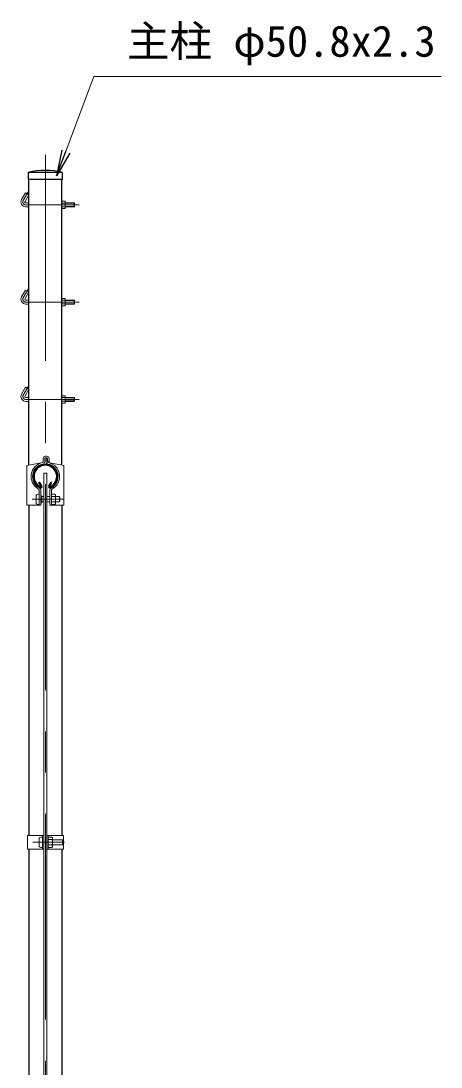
# Model space of a CAD drawing. Units: millimetres, scale not verified. Extents: x -4200 to 4200, y -2970 to 2970.
# Drawn here: x -81 to 566, y 331 to 1944 of the extents above; entities that cross this region are included whole.
import ezdxf
from ezdxf.enums import TextEntityAlignment as Align

# ---------------------------------------------------------------- set-up
doc = ezdxf.new("R2010")
doc.units = ezdxf.units.MM
doc.header["$LTSCALE"] = 10
doc.linetypes.add('USER1', pattern=[50.8, 31.75, -6.35, 6.35, -6.35])
for name, color, linetype, lineweight in [('0-1_D-BMK', 2, 'USER1', 13), ('0-2_D-STR1', 1, 'Continuous', 25), ('0-7_D-STR3', 3, 'Continuous', 13), ('0-8_D-STR-TXT', 7, 'Continuous', 13)]:
    doc.layers.add(name, color=color, linetype=linetype, lineweight=lineweight)
doc.layers.add('0-4_0', color=7, linetype='Continuous')
doc.styles.add('ＭＳ ゴシック', font='')
doc.styles.get('ＭＳ ゴシック').set_extended_font_data('MS Gothic')

# ---------------------------------------------------------------- blocks, each defined once
blk = doc.blocks.new('_Open')
at = {"layer": '0-4_0'}
blk.add_line((-10, 1.667), (0, 0), dxfattribs=at)
blk.add_lwpolyline([(-10, -1.667), (0, 0), (-10, 0)], dxfattribs=at)

msp = doc.modelspace()

# ---------------------------------------------------------------- linework, layer by layer
at = {"layer": '0-1_D-BMK'}
for p, q in [((-43.35, 1737.29), (-43.35, -919.77)), ((-77.35, 1666.97), (-68.75, 1681.86)), ((-73.46, 1660.23), (8.5, 1660.23)), ((-77.35, 1516.97), (-68.75, 1531.86)), ((-73.46, 1510.23), (8.5, 1510.23)), ((-77.35, 1366.97), (-68.75, 1381.86)), ((-73.46, 1360.23), (8.5, 1360.23)), ((-63.68, 1206.23), (-14.8, 1206.23)), ((-62.63, 677.23), (-13.75, 677.23))]:
    msp.add_line(p, q, dxfattribs=at)
for centre in [(-73.46, 1664.73), (-73.46, 1514.73), (-73.46, 1364.73)]:
    msp.add_arc(centre, 4.5, 150, 270, dxfattribs=at)
at = {"layer": '0-2_D-STR1'}
for p, q in [((-16.75, 1710.23), (-69.95, 1710.23)), ((-69.95, 1710.23), (-69.95, 1699.23)), ((-16.75, 1699.23), (-16.75, 1710.23)), ((-16.75, 1699.23), (-69.95, 1699.23)), ((-68.75, 1258.9), (-68.75, 1699.23)), ((-17.95, 1258.9), (-17.95, 1699.23)), ((-53.53, 1231.97), (-52.14, 1232.78)), ((-50.02, 1225.9), (-53.53, 1231.97)), ((-48.64, 1226.7), (-52.14, 1232.78)), ((-38.07, 1226.7), (-34.56, 1232.78)), ((-36.68, 1225.9), (-33.17, 1231.97)), ((-33.17, 1231.97), (-34.56, 1232.78)), ((-68.75, 1197.23), (-68.75, 687.73)), ((-17.95, 1197.23), (-17.95, 687.73)), ((-68.75, 666.73), (-68.75, 103.73)), ((-17.95, 666.73), (-17.95, 103.73))]:
    msp.add_line(p, q, dxfattribs=at)
for centre, radius, start, end in [((-43.35, 1593.8), 119.43, 77.13052, 102.86948), ((-43.35, 1241.23), 19.05, 294.32478, 245.67522), ((-43.35, 1241.23), 17.45, 294.32478, 245.67522), ((-50.37, 1225.69), 2, 245.67522, 30), ((-36.33, 1225.69), 2, 150, 294.32478), ((-50.37, 1225.69), 0.401, 245.67522, 30), ((-36.33, 1225.69), 0.401, 150, 294.32478)]:
    msp.add_arc(centre, radius, start, end, dxfattribs=at)
at = {"layer": '0-7_D-STR3'}
for p, q in [((-79.95, 1668.47), (-73.95, 1678.86)), ((-68.75, 1675.86), (-73.95, 1678.86)), ((-74.66, 1665.63), (-68.75, 1675.86)), ((-73.46, 1663.23), (-68.75, 1663.23)), ((-17.95, 1665.98), (-17.95, 1654.48)), ((-17.95, 1665.98), (-13.55, 1665.98)), ((-13.55, 1663.1), (-17.95, 1663.1)), ((-12.95, 1664.57), (-12.95, 1655.83)), ((-12.95, 1663.23), (0.94, 1663.23)), ((-12.95, 1662.63), (1.54, 1662.63)), ((0.94, 1663.23), (0.94, 1657.23)), ((0.94, 1663.23), (1.54, 1662.63)), ((1.54, 1662.63), (1.54, 1657.83)), ((-73.46, 1657.23), (-68.75, 1657.23)), ((-13.55, 1657.35), (-17.95, 1657.35)), ((-17.95, 1654.48), (-13.55, 1654.48)), ((-12.95, 1657.83), (1.54, 1657.83)), ((-12.95, 1657.23), (0.94, 1657.23)), ((1.54, 1657.83), (0.94, 1657.23)), ((-79.95, 1518.47), (-73.95, 1528.86)), ((-74.66, 1515.63), (-68.75, 1525.86)), ((-68.75, 1525.86), (-73.95, 1528.86)), ((-73.46, 1513.23), (-68.75, 1513.23)), ((-73.46, 1507.23), (-68.75, 1507.23)), ((-17.95, 1515.98), (-17.95, 1504.48)), ((-17.95, 1515.98), (-13.55, 1515.98)), ((-13.55, 1513.1), (-17.95, 1513.1)), ((-13.55, 1507.35), (-17.95, 1507.35)), ((-17.95, 1504.48), (-13.55, 1504.48)), ((-12.95, 1514.57), (-12.95, 1505.83)), ((-12.95, 1513.23), (0.94, 1513.23)), ((-12.95, 1512.63), (1.54, 1512.63)), ((-12.95, 1507.83), (1.54, 1507.83)), ((-12.95, 1507.23), (0.94, 1507.23)), ((0.94, 1513.23), (0.94, 1507.23)), ((0.94, 1513.23), (1.54, 1512.63)), ((1.54, 1507.83), (0.94, 1507.23)), ((1.54, 1512.63), (1.54, 1507.83)), ((-79.95, 1368.47), (-73.95, 1378.86)), ((-74.66, 1365.63), (-68.75, 1375.86)), ((-68.75, 1375.86), (-73.95, 1378.86)), ((-73.46, 1363.23), (-68.75, 1363.23)), ((-73.46, 1357.23), (-68.75, 1357.23)), ((-17.95, 1365.98), (-17.95, 1354.48)), ((-17.95, 1365.98), (-13.55, 1365.98)), ((-13.55, 1363.1), (-17.95, 1363.1)), ((-13.55, 1357.35), (-17.95, 1357.35)), ((-12.95, 1364.57), (-12.95, 1355.83)), ((-12.95, 1363.23), (0.94, 1363.23)), ((-12.95, 1362.63), (1.54, 1362.63)), ((-12.95, 1357.83), (1.54, 1357.83)), ((-12.95, 1357.23), (0.94, 1357.23)), ((0.94, 1363.23), (0.94, 1357.23)), ((0.94, 1363.23), (1.54, 1362.63)), ((1.54, 1357.83), (0.94, 1357.23)), ((1.54, 1362.63), (1.54, 1357.83)), ((-17.95, 1354.48), (-13.55, 1354.48)), ((-71.9, 1258.31), (-47.46, 1262.84)), ((-46.65, 1263.82), (-46.65, 1269.23)), ((-44.35, 1263.82), (-44.35, 1269.23)), ((-43.35, 1272.53), (-41.05, 1272.53)), ((-43.35, 1270.23), (-41.05, 1270.23)), ((-42.35, 1263.82), (-42.35, 1268.73)), ((-42.35, 1268.73), (-40.05, 1268.73)), ((-40.05, 1263.82), (-40.05, 1269.23)), ((-40.05, 1263.82), (-37.75, 1263.82)), ((-14.8, 1258.31), (-39.24, 1262.84)), ((-37.75, 1263.82), (-37.75, 1269.23)), ((-71.9, 1197.23), (-71.9, 1258.31)), ((-45.6, 1246.23), (-45.6, -460.77)), ((-45.6, 1246.23), (-41.1, 1246.23)), ((-41.1, 1246.23), (-41.1, -460.77)), ((-14.8, 1197.23), (-14.8, 1258.31)), ((-57.45, 1199.73), (-57.45, 1212.73)), ((-52.65, 1197.23), (-52.65, 1220.05)), ((-50.35, 1197.23), (-50.35, 1220.05)), ((-48.65, 1211.54), (-50.35, 1211.54)), ((-48.65, 1200.91), (-48.65, 1211.54)), ((-48.65, 1210.23), (-45.6, 1210.23)), ((-41.1, 1210.23), (-36.35, 1210.23)), ((-36.35, 1197.23), (-36.35, 1220.05)), ((-34.05, 1197.23), (-34.05, 1220.05)), ((-28.55, 1214.33), (-34.05, 1214.33)), ((-28.55, 1210.28), (-34.05, 1210.28)), ((-27.55, 1200.31), (-27.55, 1212.26)), ((-27.55, 1210.23), (-21.65, 1210.23)), ((-21.65, 1202.23), (-21.65, 1210.23)), ((-71.9, 1197.23), (-50.35, 1197.23)), ((-48.65, 1200.91), (-50.35, 1200.91)), ((-48.65, 1202.23), (-45.6, 1202.23)), ((-41.1, 1202.23), (-36.35, 1202.23)), ((-36.35, 1197.23), (-14.8, 1197.23)), ((-28.55, 1202.18), (-34.05, 1202.18)), ((-28.55, 1198.13), (-34.05, 1198.13)), ((-27.55, 1202.23), (-21.65, 1202.23)), ((-71.05, 687.73), (-45.6, 687.73)), ((-52.7, 683.73), (-52.7, 670.73)), ((-47.9, 687.73), (-47.9, 666.73)), ((-47.9, 685.23), (-47.9, 669.23)), ((-47.9, 683.43), (-47.9, 671.03)), ((-41.1, 687.73), (-15.65, 687.73)), ((-38.8, 687.73), (-38.8, 666.73)), ((-33.3, 685.33), (-38.8, 685.33)), ((-38.8, 685.33), (-38.8, 669.13)), ((-38.8, 683.43), (-38.8, 671.03)), ((-33.3, 681.28), (-38.8, 681.28)), ((-32.3, 683.15), (-32.3, 671.19)), ((-32.3, 681.23), (-16.9, 681.23)), ((-16.9, 681.23), (-16.9, 673.23)), ((-15.65, 687.73), (-15.65, 666.73)), ((-41.1, 666.73), (-15.65, 666.73)), ((-33.3, 673.18), (-38.8, 673.18)), ((-33.3, 669.13), (-38.8, 669.13)), ((-32.3, 673.23), (-16.9, 673.23))]:
    msp.add_line(p, q, dxfattribs=at)
msp.add_lwpolyline([(-71.05, 687.73), (-71.05, 666.73), (-45.6, 666.73)], dxfattribs=at)
for centre, radius, start, end in [((-73.46, 1664.73), 7.5, 150, 270), ((-73.46, 1664.73), 1.5, 143, 270), ((-14.97, 1664.54), 2.02, 314.67516, 45.32484), ((-20.14, 1660.23), 7.19, 336.42363, 23.57637), ((-14.97, 1655.91), 2.02, 314.56354, 45.43646), ((-73.46, 1514.73), 7.5, 150, 270), ((-73.46, 1514.73), 1.5, 143, 270), ((-14.97, 1514.54), 2.02, 314.67516, 45.32484), ((-20.14, 1510.23), 7.19, 336.42363, 23.57637), ((-14.97, 1505.91), 2.02, 314.56354, 45.43646), ((-73.46, 1364.73), 7.5, 150, 270), ((-73.46, 1364.73), 1.5, 143, 270), ((-14.97, 1364.54), 2.02, 314.67516, 45.32484), ((-20.14, 1360.23), 7.19, 336.42363, 23.57637), ((-14.97, 1355.91), 2.02, 314.56354, 45.43646), ((-43.35, 1241.23), 22, 100.77522, 241.9116), ((-43.35, 1241.23), 19.7, 100.77522, 241.9116), ((-47.65, 1263.82), 1, 280.77522, 0), ((-47.65, 1263.82), 3.3, 280.77522, 0), ((-43.35, 1269.23), 3.3, 90, 180), ((-43.35, 1269.23), 1, 90, 180), ((-39.05, 1263.82), 3.3, 180, 259.22478), ((-41.05, 1269.23), 3.3, 0, 90), ((-41.05, 1269.23), 1, 0, 90), ((-39.05, 1263.82), 1, 180, 259.22478), ((-43.35, 1241.23), 19.7, 298.0884, 79.22478), ((-43.35, 1241.23), 22, 298.0884, 79.22478), ((-54.65, 1220.05), 2, 0, 61.9116), ((-54.65, 1220.05), 4.3, 0, 61.9116), ((-32.05, 1220.05), 4.3, 118.0884, 180), ((-32.05, 1220.05), 2, 118.0884, 180), ((-30.1, 1212.3), 2.55, 307.42505, 52.57495), ((-36.25, 1206.23), 8.7, 332.26063, 27.73937), ((-29.15, 1206.23), 8.5, 331.92751, 28.07249), ((-30.09, 1200.15), 2.54, 307.21089, 52.78911), ((-34.84, 683.31), 2.54, 307.21089, 52.78911), ((-41, 677.23), 8.7, 332.26063, 27.73937), ((-24.4, 677.23), 8.5, 331.92751, 28.07249), ((-34.85, 671.16), 2.55, 307.42505, 52.57495)]:
    msp.add_arc(centre, radius, start, end, dxfattribs=at)
for centre, start_param, end_param in [((-52.65, 1212.73), 1.5707963, 3.1415927), ((-52.65, 1199.73), 3.1415927, 4.712389), ((-47.9, 683.73), 1.5707963, 3.1415927), ((-47.9, 670.73), 3.1415927, 4.712389)]:
    msp.add_ellipse(centre, major_axis=(4.8, 0), ratio=0.3125, start_param=start_param, end_param=end_param, dxfattribs=at)
at = {"layer": '0-8_D-STR-TXT'}
msp.add_lwpolyline([(566.1, 1858.23), (31.42, 1858.23), (-25.27, 1706.88)], dxfattribs=at)

# ---------------------------------------------------------------- block references
at = {"layer": '0-8_D-STR-TXT', "xscale": 4, "yscale": 4, "rotation": 249.46512}
msp.add_blockref('_Open', (-25.97, 1705.01), dxfattribs=at)

# ---------------------------------------------------------------- texts
at = {"layer": '0-8_D-STR-TXT', "style": 'ＭＳ ゴシック'}
msp.add_text('主柱 φ50.8x2.3', height=48.09, dxfattribs=at).set_placement((82.34, 1874.24), align=Align.BOTTOM_LEFT)

doc.saveas('drawing.dxf')
